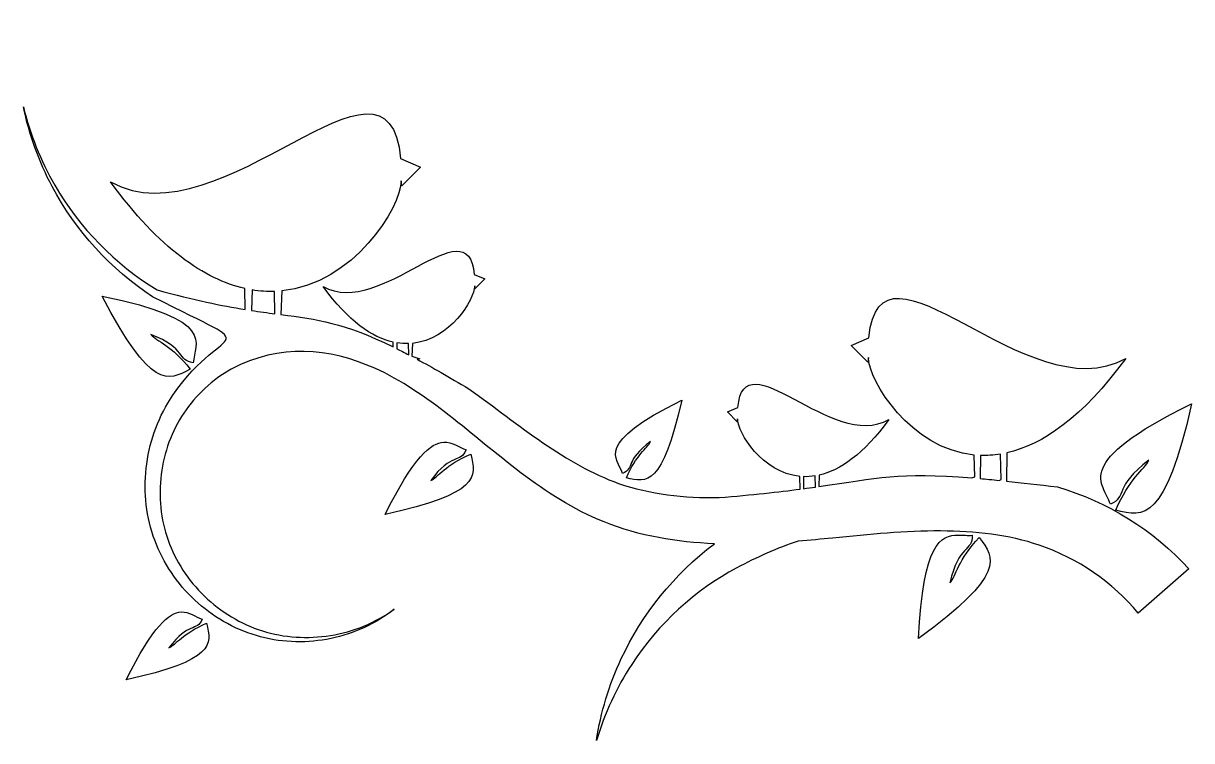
# Model space of a CAD drawing. Header units: centimetres. Extents: x -12.2 to 10.8, y -6.3 to 7.8.
import ezdxf

# ---------------------------------------------------------------- set-up
doc = ezdxf.new("R2010")
doc.units = ezdxf.units.CM
doc.header["$MEASUREMENT"] = 0
doc.layers.add('Layer 1', color=7, linetype='Continuous')

msp = doc.modelspace()

# ---------------------------------------------------------------- linework, layer by layer
at = {"layer": 'Layer 1'}
for points, knots in [([(-12.22871, 6.12593), (-12.11632, 5.58029), (-11.92507, 5.04939), (-11.66234, 4.55497), (-11.66234, 4.55497), (-11.20043, 3.68577), (-10.51483, 2.93194), (-9.68458, 2.38704), (-9.68458, 2.38704), (-7.32468, 1.17474), (-8.32647, 2.00494), (-9.38361, 0.296), (-9.38361, 0.296), (-9.63629, -0.12267), (-9.78282, -0.59731), (-9.821, -1.07735), (-9.821, -1.07735), (-9.85961, -1.55735), (-9.79014, -2.04465), (-9.61099, -2.48874), (-9.61099, -2.48874), (-9.43132, -2.93263), (-9.14514, -3.32731), (-8.79078, -3.63967), (-8.79078, -3.63967), (-8.4366, -3.95223), (-8.01272, -4.18432), (-7.55964, -4.30444), (-7.55964, -4.30444), (-7.10648, -4.4243), (-6.62902, -4.43107), (-6.17554, -4.33669), (-6.17554, -4.33669), (-5.72205, -4.24239), (-5.2909, -4.04649), (-4.93117, -3.76204), (-4.93117, -3.76204), (-5.30324, -4.03016), (-5.73811, -4.20374), (-6.18629, -4.27633), (-6.18629, -4.27633), (-6.63448, -4.34883), (-7.09781, -4.32038), (-7.52574, -4.1862), (-7.52574, -4.1862), (-7.95375, -4.0523), (-8.3457, -3.81283), (-8.66593, -3.50408), (-8.66593, -3.50408), (-8.98599, -3.19513), (-9.2355, -2.81537), (-9.38113, -2.40192), (-9.38113, -2.40192), (-9.52728, -1.98867), (-9.56981, -1.54107), (-9.5159, -1.10877), (-9.5159, -1.10877), (-9.46156, -0.67651), (-9.31085, -0.25751), (-9.07273, 0.09839), (-9.07273, 0.09839), (-8.83531, 0.45474), (-8.50873, 0.75089), (-8.13842, 0.96242), (-8.13842, 0.96242), (-7.17768, 1.46932), (-6.21381, 1.3788), (-5.31068, 0.97896), (-5.31068, 0.97896), (-4.79433, 0.7451), (-4.31768, 0.41267), (-3.85217, 0.05209), (-3.85217, 0.05209), (-3.38502, -0.31144), (-2.92764, -0.70794), (-2.43251, -1.08148), (-2.43251, -1.08148), (-1.94201, -1.45339), (-1.40676, -1.79876), (-0.80367, -2.04391), (-0.80367, -2.04391), (-0.10291, -2.32255), (0.63996, -2.44479), (1.36922, -2.47137), (1.36922, -2.47137), (0.57542, -3.07358), (-0.05468, -3.85934), (-0.46302, -4.73273), (-0.46302, -4.73273), (-0.7042, -5.24872), (-0.8687, -5.79382), (-0.9525, -6.34587), (-0.9525, -6.34587), (-0.79247, -5.81091), (-0.55663, -5.3045), (-0.25797, -4.84601), (-0.25797, -4.84601), (0.26684, -4.04023), (0.98949, -3.3838), (1.80743, -2.94845), (1.80743, -2.94845), (2.1946, -2.7422), (2.60203, -2.55805), (3.0179, -2.42176), (3.0179, -2.42176), (3.24444, -2.40359), (3.46969, -2.38257), (3.69259, -2.36058), (3.69259, -2.36058), (4.41862, -2.29065), (5.12817, -2.21797), (5.81835, -2.22085), (5.81835, -2.22085), (6.49876, -2.22561), (7.1633, -2.29525), (7.76056, -2.50197), (7.76056, -2.50197), (8.51876, -2.75855), (9.20534, -3.23112), (9.70938, -3.83811), (9.70938, -3.83811), (9.70938, -3.83811), (10.70488, -2.96664), (10.70488, -2.96664), (10.70488, -2.96664), (10.00566, -2.20025), (9.10315, -1.64066), (8.11775, -1.35516), (8.11775, -1.35516), (7.74206, -1.30925), (7.41137, -1.27195), (7.11646, -1.24106), (7.11646, -1.24106), (7.11646, -1.24106), (7.12308, -0.68461), (7.12308, -0.68461), (7.12308, -0.68461), (7.81722, -0.52756), (8.61031, 0.00706), (9.46133, 1.17161), (9.46133, 1.17161), (7.52519, 0.09594), (4.61466, 3.92986), (4.40945, 1.57758), (4.40945, 1.57758), (4.40945, 1.57758), (4.06218, 1.42792), (4.06218, 1.42792), (4.06218, 1.42792), (4.06218, 1.42792), (4.38712, 1.10133), (4.38712, 1.10133), (4.38712, 1.10133), (4.38712, 1.10133), (4.39787, 1.19311), (4.39787, 1.19311), (4.39787, 1.19311), (4.41281, 0.72618), (5.21785, -0.60241), (6.47981, -0.72678), (6.47981, -0.72678), (6.47981, -0.72678), (6.49387, -1.15673), (6.49387, -1.15673), (6.49387, -1.15673), (6.49387, -1.15673), (6.43351, -1.17657), (6.43351, -1.17657), (6.43351, -1.17657), (4.97332, -1.05837), (4.59916, -1.17832), (3.42553, -1.34689), (3.42553, -1.34689), (3.42553, -1.34689), (3.42801, -1.12283), (3.42801, -1.12283), (3.42801, -1.12283), (3.8366, -1.03032), (4.30292, -0.71523), (4.80384, -0.02977), (4.80384, -0.02977), (3.66412, -0.66297), (1.95157, 1.59345), (1.83059, 0.20919), (1.83059, 0.20919), (1.83059, 0.20919), (1.62553, 0.12072), (1.62553, 0.12072), (1.62553, 0.12072), (1.62553, 0.12072), (1.81653, -0.07111), (1.81653, -0.07111), (1.81653, -0.07111), (1.81653, -0.07111), (1.82232, -0.01736), (1.82232, -0.01736), (1.82232, -0.01736), (1.83102, -0.29213), (2.30571, -1.07421), (3.0485, -1.14763), (3.0485, -1.14763), (3.0485, -1.14763), (3.05676, -1.39816), (3.05676, -1.39816), (3.05676, -1.39816), (2.63797, -1.45286), (2.12538, -1.50964), (1.45934, -1.56435), (1.45934, -1.56435), (0.77744, -1.57133), (0.1014, -1.50374), (-0.51594, -1.28406), (-0.51594, -1.28406), (-1.03199, -1.10567), (-1.52374, -0.8144), (-2.00422, -0.487), (-2.00422, -0.487), (-2.48841, -0.15524), (-2.96172, 0.21957), (-3.46356, 0.57547), (-3.46356, 0.57547), (-3.85082, 0.80788), (-4.18555, 0.99812), (-4.48221, 1.15755), (-4.48221, 1.15755), (-4.48221, 1.15755), (-4.43012, 1.16417), (-4.43012, 1.16417), (-4.43012, 1.16417), (-4.43012, 1.16417), (-4.58308, 1.21543), (-4.58308, 1.21543), (-4.58308, 1.21543), (-4.58308, 1.21543), (-4.57481, 1.46844), (-4.57481, 1.46844), (-4.57481, 1.46844), (-3.83202, 1.54186), (-3.35734, 2.32394), (-3.34863, 2.5987), (-3.34863, 2.5987), (-3.34863, 2.5987), (-3.34285, 2.54496), (-3.34285, 2.54496), (-3.34285, 2.54496), (-3.34285, 2.54496), (-3.15185, 2.73761), (-3.15185, 2.73761), (-3.15185, 2.73761), (-3.15185, 2.73761), (-3.3569, 2.82525), (-3.3569, 2.82525), (-3.3569, 2.82525), (-3.47789, 4.20952), (-5.19043, 1.9531), (-6.33016, 2.5863), (-6.33016, 2.5863), (-5.82921, 1.90081), (-5.36293, 1.58573), (-4.95432, 1.49324), (-4.95432, 1.49324), (-4.95432, 1.49324), (-4.9535, 1.39981), (-4.9535, 1.39981), (-4.9535, 1.39981), (-5.93462, 1.87852), (-6.44372, 1.94481), (-7.16029, 2.03646), (-7.16029, 2.03646), (-7.16029, 2.03646), (-7.1454, 2.50114), (-7.1454, 2.50114), (-7.1454, 2.50114), (-5.72152, 2.64135), (-4.81213, 4.13821), (-4.79309, 4.66742), (-4.79309, 4.66742), (-4.79309, 4.66742), (-4.78152, 4.56654), (-4.78152, 4.56654), (-4.78152, 4.56654), (-4.78152, 4.56654), (-4.41523, 4.93531), (-4.41523, 4.93531), (-4.41523, 4.93531), (-4.41523, 4.93531), (-4.80632, 5.10315), (-4.80632, 5.10315), (-4.80632, 5.10315), (-5.03655, 7.76482), (-8.32537, 3.4305), (-10.51305, 4.64592), (-10.51305, 4.64592), (-9.55219, 3.33106), (-8.65685, 2.72683), (-7.87301, 2.5491), (-7.87301, 2.5491), (-7.87301, 2.5491), (-7.86722, 2.13651), (-7.86722, 2.13651), (-7.86722, 2.13651), (-8.31479, 2.20893), (-8.86325, 2.3198), (-9.59859, 2.52346), (-9.59859, 2.52346), (-10.42392, 3.02454), (-11.12401, 3.73925), (-11.61107, 4.58308), (-11.61107, 4.58308), (-11.88818, 5.06313), (-12.09727, 5.58457), (-12.22871, 6.12593)], [0, 0, 0, 0, 0.01265823, 0.01265823, 0.01265823, 0.01265823, 0.02531646, 0.02531646, 0.02531646, 0.02531646, 0.03797468, 0.03797468, 0.03797468, 0.03797468, 0.05063291, 0.05063291, 0.05063291, 0.05063291, 0.06329114, 0.06329114, 0.06329114, 0.06329114, 0.07594937, 0.07594937, 0.07594937, 0.07594937, 0.08860759, 0.08860759, 0.08860759, 0.08860759, 0.10126582, 0.10126582, 0.10126582, 0.10126582, 0.11392405, 0.11392405, 0.11392405, 0.11392405, 0.12658228, 0.12658228, 0.12658228, 0.12658228, 0.13924051, 0.13924051, 0.13924051, 0.13924051, 0.15189873, 0.15189873, 0.15189873, 0.15189873, 0.16455696, 0.16455696, 0.16455696, 0.16455696, 0.17721519, 0.17721519, 0.17721519, 0.17721519, 0.18987342, 0.18987342, 0.18987342, 0.18987342, 0.20253165, 0.20253165, 0.20253165, 0.20253165, 0.21518987, 0.21518987, 0.21518987, 0.21518987, 0.2278481, 0.2278481, 0.2278481, 0.2278481, 0.24050633, 0.24050633, 0.24050633, 0.24050633, 0.25316456, 0.25316456, 0.25316456, 0.25316456, 0.26582278, 0.26582278, 0.26582278, 0.26582278, 0.27848101, 0.27848101, 0.27848101, 0.27848101, 0.29113924, 0.29113924, 0.29113924, 0.29113924, 0.30379747, 0.30379747, 0.30379747, 0.30379747, 0.3164557, 0.3164557, 0.3164557, 0.3164557, 0.32911392, 0.32911392, 0.32911392, 0.32911392, 0.34177215, 0.34177215, 0.34177215, 0.34177215, 0.35443038, 0.35443038, 0.35443038, 0.35443038, 0.36708861, 0.36708861, 0.36708861, 0.36708861, 0.37974684, 0.37974684, 0.37974684, 0.37974684, 0.39240506, 0.39240506, 0.39240506, 0.39240506, 0.40506329, 0.40506329, 0.40506329, 0.40506329, 0.41772152, 0.41772152, 0.41772152, 0.41772152, 0.43037975, 0.43037975, 0.43037975, 0.43037975, 0.44303797, 0.44303797, 0.44303797, 0.44303797, 0.4556962, 0.4556962, 0.4556962, 0.4556962, 0.46835443, 0.46835443, 0.46835443, 0.46835443, 0.48101266, 0.48101266, 0.48101266, 0.48101266, 0.49367089, 0.49367089, 0.49367089, 0.49367089, 0.50632911, 0.50632911, 0.50632911, 0.50632911, 0.51898734, 0.51898734, 0.51898734, 0.51898734, 0.53164557, 0.53164557, 0.53164557, 0.53164557, 0.5443038, 0.5443038, 0.5443038, 0.5443038, 0.55696203, 0.55696203, 0.55696203, 0.55696203, 0.56962025, 0.56962025, 0.56962025, 0.56962025, 0.58227848, 0.58227848, 0.58227848, 0.58227848, 0.59493671, 0.59493671, 0.59493671, 0.59493671, 0.60759494, 0.60759494, 0.60759494, 0.60759494, 0.62025316, 0.62025316, 0.62025316, 0.62025316, 0.63291139, 0.63291139, 0.63291139, 0.63291139, 0.64556962, 0.64556962, 0.64556962, 0.64556962, 0.65822785, 0.65822785, 0.65822785, 0.65822785, 0.67088608, 0.67088608, 0.67088608, 0.67088608, 0.6835443, 0.6835443, 0.6835443, 0.6835443, 0.69620253, 0.69620253, 0.69620253, 0.69620253, 0.70886076, 0.70886076, 0.70886076, 0.70886076, 0.72151899, 0.72151899, 0.72151899, 0.72151899, 0.73417722, 0.73417722, 0.73417722, 0.73417722, 0.74683544, 0.74683544, 0.74683544, 0.74683544, 0.75949367, 0.75949367, 0.75949367, 0.75949367, 0.7721519, 0.7721519, 0.7721519, 0.7721519, 0.78481013, 0.78481013, 0.78481013, 0.78481013, 0.79746835, 0.79746835, 0.79746835, 0.79746835, 0.81012658, 0.81012658, 0.81012658, 0.81012658, 0.82278481, 0.82278481, 0.82278481, 0.82278481, 0.83544304, 0.83544304, 0.83544304, 0.83544304, 0.84810127, 0.84810127, 0.84810127, 0.84810127, 0.86075949, 0.86075949, 0.86075949, 0.86075949, 0.87341772, 0.87341772, 0.87341772, 0.87341772, 0.88607595, 0.88607595, 0.88607595, 0.88607595, 0.89873418, 0.89873418, 0.89873418, 0.89873418, 0.91139241, 0.91139241, 0.91139241, 0.91139241, 0.92405063, 0.92405063, 0.92405063, 0.92405063, 0.93670886, 0.93670886, 0.93670886, 0.93670886, 0.94936709, 0.94936709, 0.94936709, 0.94936709, 0.96202532, 0.96202532, 0.96202532, 0.96202532, 0.97468354, 0.97468354, 0.97468354, 0.97468354, 1, 1, 1, 1]), ([(-10.67924, 2.39696), (-9.71265, 0.55774), (-9.38894, 0.71936), (-8.94788, 0.96325), (-8.94788, 0.96325), (-9.30637, 1.42644), (-9.60567, 1.51142), (-9.71848, 1.64538), (-9.71848, 1.64538), (-9.01582, 1.37119), (-9.2008, 1.12858), (-8.88504, 1.08727), (-8.88504, 1.08727), (-8.8637, 1.47628), (-8.39466, 1.93772), (-10.67924, 2.39696)], [0, 0, 0, 0, 0.2, 0.2, 0.2, 0.2, 0.4, 0.4, 0.4, 0.4, 0.6, 0.6, 0.6, 0.6, 1, 1, 1, 1]), ([(-7.72914, 2.52098), (-7.57626, 2.49594), (-7.42781, 2.48706), (-7.28431, 2.49204), (-7.28431, 2.49204), (-7.28431, 2.49204), (-7.27852, 2.05217), (-7.27852, 2.05217), (-7.27852, 2.05217), (-7.42296, 2.07084), (-7.57411, 2.09094), (-7.74237, 2.11667), (-7.74237, 2.11667), (-7.74237, 2.11667), (-7.72914, 2.52098), (-7.72914, 2.52098)], [0, 0, 0, 0, 0.2, 0.2, 0.2, 0.2, 0.4, 0.4, 0.4, 0.4, 0.6, 0.6, 0.6, 0.6, 1, 1, 1, 1]), ([(-4.87908, 1.47919), (-4.79927, 1.4661), (-4.72248, 1.46168), (-4.64757, 1.4643), (-4.64757, 1.4643), (-4.64757, 1.4643), (-4.64509, 1.24354), (-4.64509, 1.24354), (-4.64509, 1.24354), (-4.72744, 1.28655), (-4.80685, 1.32718), (-4.88322, 1.36508), (-4.88322, 1.36508), (-4.88322, 1.36508), (-4.87908, 1.47919), (-4.87908, 1.47919)], [0, 0, 0, 0, 0.2, 0.2, 0.2, 0.2, 0.4, 0.4, 0.4, 0.4, 0.6, 0.6, 0.6, 0.6, 1, 1, 1, 1]), ([(0.72512, 0.3514), (-1.01876, -0.50889), (-0.5405, -0.78062), (-0.43987, -1.08975), (-0.43987, -1.08975), (-0.19408, -0.98872), (-0.39539, -0.83234), (0.11245, -0.46054), (0.11245, -0.46054), (0.0502, -0.59276), (-0.17321, -0.72533), (-0.36298, -1.17574), (-0.36298, -1.17574), (0.04501, -1.27783), (0.34006, -1.3391), (0.72512, 0.3514)], [0, 0, 0, 0, 0.2, 0.2, 0.2, 0.2, 0.4, 0.4, 0.4, 0.4, 0.6, 0.6, 0.6, 0.6, 1, 1, 1, 1]), ([(10.75862, 0.28277), (8.36578, -0.89767), (9.02146, -1.26999), (9.15954, -1.69416), (9.15954, -1.69416), (9.4968, -1.55553), (9.22091, -1.34112), (9.91774, -0.83096), (9.91774, -0.83096), (9.83233, -1.01238), (9.52576, -1.19436), (9.26538, -1.8124), (9.26538, -1.8124), (9.82519, -1.95247), (10.23025, -2.03682), (10.75862, 0.28277)], [0, 0, 0, 0, 0.2, 0.2, 0.2, 0.2, 0.4, 0.4, 0.4, 0.4, 0.6, 0.6, 0.6, 0.6, 1, 1, 1, 1]), ([(-3.95717, -0.47377), (-4.20685, -0.48632), (-4.54248, -0.76215), (-5.11225, -1.89756), (-5.11225, -1.89756), (-3.24937, -1.48655), (-3.31461, -1.16072), (-3.42387, -0.71107), (-3.42387, -0.71107), (-3.92087, -0.91648), (-4.06837, -1.16116), (-4.21432, -1.22866), (-4.21432, -1.22866), (-3.80144, -0.67269), (-3.63113, -0.89558), (-3.51813, -0.6259), (-3.51813, -0.6259), (-3.656, -0.57998), (-3.78634, -0.46518), (-3.95717, -0.47377)], [0, 0, 0, 0, 0.16666667, 0.16666667, 0.16666667, 0.16666667, 0.33333333, 0.33333333, 0.33333333, 0.33333333, 0.5, 0.5, 0.5, 0.5, 0.66666667, 0.66666667, 0.66666667, 0.66666667, 1, 1, 1, 1]), ([(6.99658, -0.70941), (6.99658, -0.70941), (7.01311, -1.2113), (7.01311, -1.2113), (7.01311, -1.2113), (7.01311, -1.2113), (6.96929, -1.22618), (6.96929, -1.22618), (6.96929, -1.22618), (6.83909, -1.21306), (6.71345, -1.20005), (6.59722, -1.1898), (6.59722, -1.1898), (6.59722, -1.1898), (6.60301, -0.73505), (6.60301, -0.73505), (6.60301, -0.73505), (6.72995, -0.73942), (6.86134, -0.73158), (6.99658, -0.70941)], [0, 0, 0, 0, 0.16666667, 0.16666667, 0.16666667, 0.16666667, 0.33333333, 0.33333333, 0.33333333, 0.33333333, 0.5, 0.5, 0.5, 0.5, 0.66666667, 0.66666667, 0.66666667, 0.66666667, 1, 1, 1, 1]), ([(3.35277, -1.13771), (3.35277, -1.13771), (3.36021, -1.35682), (3.36021, -1.35682), (3.36021, -1.35682), (3.28305, -1.36773), (3.20332, -1.37866), (3.11878, -1.38989), (3.11878, -1.38989), (3.11878, -1.38989), (3.12208, -1.15259), (3.12208, -1.15259), (3.12208, -1.15259), (3.19673, -1.15515), (3.27325, -1.15074), (3.35277, -1.13771)], [0, 0, 0, 0, 0.2, 0.2, 0.2, 0.2, 0.4, 0.4, 0.4, 0.4, 0.6, 0.6, 0.6, 0.6, 1, 1, 1, 1]), ([(6.16479, -2.30105), (5.82463, -2.30078), (5.47324, -2.46355), (5.38675, -4.33917), (5.38675, -4.33917), (7.11043, -3.06604), (6.895, -2.76212), (6.57738, -2.35066), (6.57738, -2.35066), (6.16128, -2.78858), (6.12164, -3.10684), (6.00273, -3.2428), (6.00273, -3.2428), (6.1723, -2.48361), (6.44907, -2.63437), (6.44178, -2.30601), (6.44178, -2.30601), (6.3543, -2.31456), (6.26004, -2.30109), (6.16479, -2.30105)], [0, 0, 0, 0, 0.16666667, 0.16666667, 0.16666667, 0.16666667, 0.33333333, 0.33333333, 0.33333333, 0.33333333, 0.5, 0.5, 0.5, 0.5, 0.66666667, 0.66666667, 0.66666667, 0.66666667, 1, 1, 1, 1]), ([(-9.12399, -3.81496), (-9.35827, -3.82674), (-9.67331, -4.08486), (-10.20796, -5.15028), (-10.20796, -5.15028), (-8.45993, -4.76461), (-8.52123, -4.45931), (-8.62376, -4.03738), (-8.62376, -4.03738), (-9.09012, -4.23013), (-9.22847, -4.45938), (-9.36542, -4.52272), (-9.36542, -4.52272), (-8.978, -4.00102), (-8.81827, -4.21022), (-8.71223, -3.95717), (-8.71223, -3.95717), (-8.8416, -3.91408), (-8.96369, -3.8069), (-9.12399, -3.81496)], [0, 0, 0, 0, 0.16666667, 0.16666667, 0.16666667, 0.16666667, 0.33333333, 0.33333333, 0.33333333, 0.33333333, 0.5, 0.5, 0.5, 0.5, 0.66666667, 0.66666667, 0.66666667, 0.66666667, 1, 1, 1, 1])]:
    msp.add_open_spline(points, degree=3, knots=knots, dxfattribs=at)

doc.saveas('drawing.dxf')
